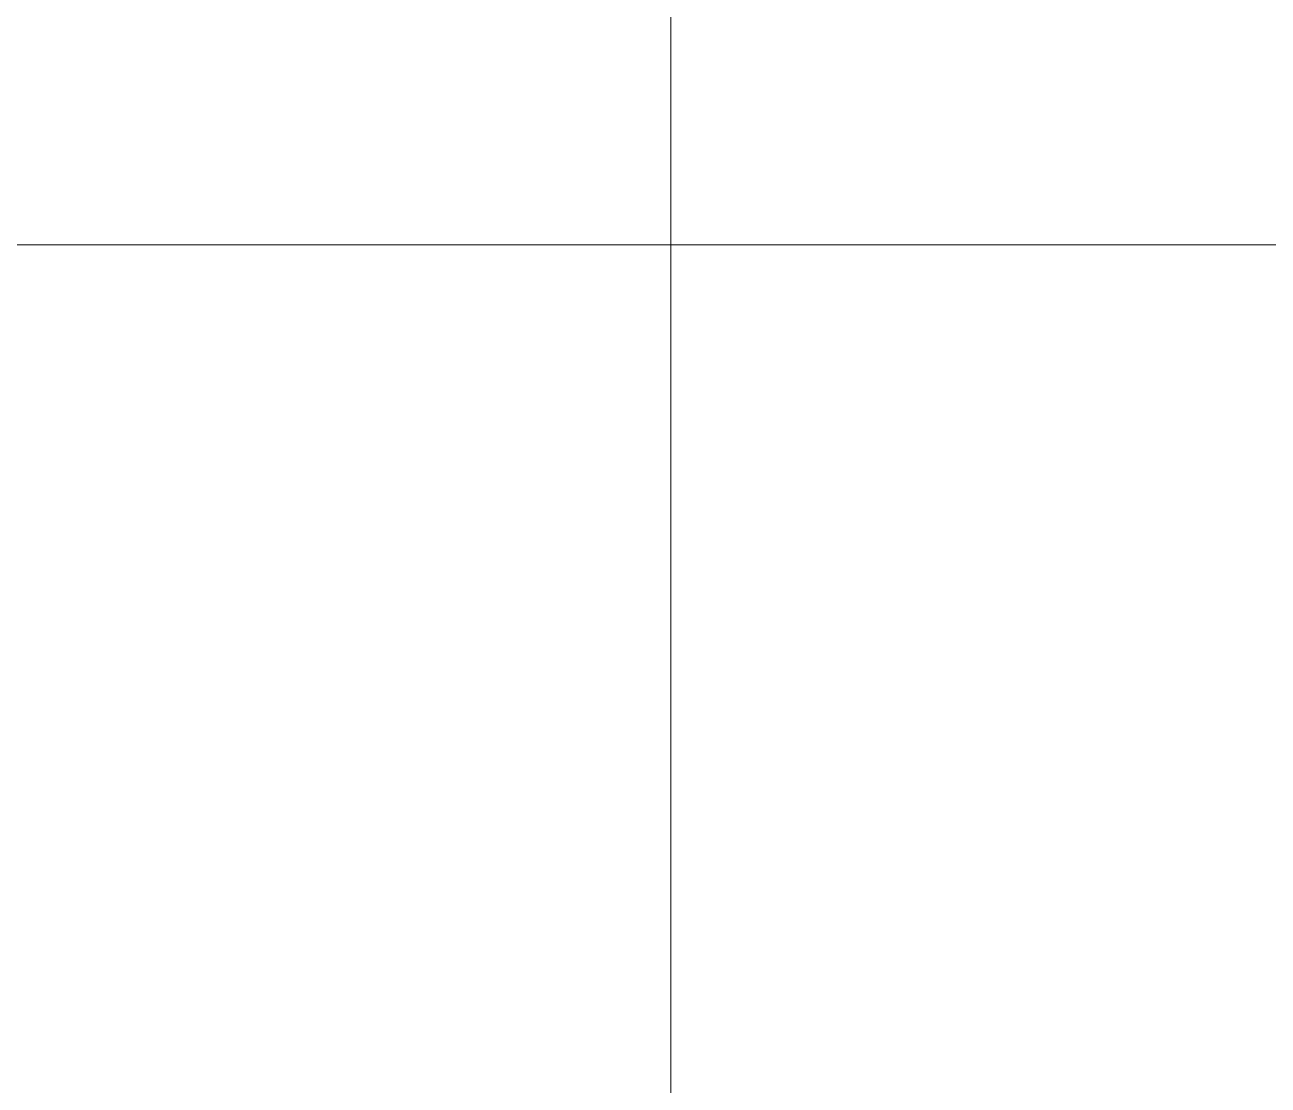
# Model space of a CAD drawing. Header units: millimetres. Extents: x -280308 to 6402717, y -14 to 2073074.
# Drawn here: x -39216 to -36692, y 265697 to 267849 of the extents above; entities that cross this region are included whole.
import ezdxf
from ezdxf.enums import TextEntityAlignment as Align

# ---------------------------------------------------------------- set-up
doc = ezdxf.new("R2010")
doc.units = ezdxf.units.MM
doc.layers.get('0').update_dxf_attribs({"lineweight": 0})
doc.layers.add('A-FURN-EQPM', color=177, linetype='Continuous', lineweight=0)
doc.layers.add('A-Z22-T-Anno_Text', color=152, linetype='Continuous', lineweight=9)
doc.styles.add('TGF_A', font='arial.ttf')

# ---------------------------------------------------------------- blocks, each defined once
blk = doc.blocks.new('*U540')
at = {"lineweight": -2}
blk.add_lwpolyline([(0.23438, 0), (7.63166, 0)], dxfattribs=at)
at = {"color": 7, "lineweight": -2, "style": 'TGF_A', "flags": 8}
for tag, height, p in [('NOTE1', 0.0625, (0, 0.3375)), ('DET', 0.09375, (0, 0.09612)), ('SHT', 0.075, (0, -0.10211)), ('NOTE2', 0.0625, (0, -0.39942))]:
    blk.add_attdef(tag, text='', height=height, dxfattribs=at).set_placement(p, align=Align.MIDDLE)
blk = doc.blocks.new('A$Cba193409')
at = {"layer": 'A-Z22-T-Anno_Text', "color": 7, "xscale": 4266.666666600002, "yscale": 4266.666666600002, "zscale": 4266.666666600002}
blk.add_blockref('*U540', (-74879.7, -8888.9), dxfattribs=at)
blk = doc.blocks.new('A$C834590f0')
at = {"ltscale": 0.25}
blk.add_lwpolyline([(-55825, -7983.1), (-62214.7, -7983.1), (-62214.7, -13533.1), (-55825, -13533.1)], dxfattribs=at)
blk = doc.blocks.new('A$C869c044f')
at = {"ltscale": 0.25}
blk.add_blockref('A$C834590f0', (74817.2, -14499.5), dxfattribs=at)
blk = doc.blocks.new('bb')
at = {"layer": 'A-FURN-EQPM', "color": 0, "linetype": 'ByBlock', "lineweight": -2, "ltscale": 0.25}
blk.add_blockref('A$Cba193409', (22560.4, 276291.5), dxfattribs=at)
at = {"ltscale": 0.25}
blk.add_blockref('A$C869c044f', (-50506.8, 291499.2), dxfattribs=at)

msp = doc.modelspace()

# ---------------------------------------------------------------- block references
msp.add_blockref('bb', (0, 0))

doc.saveas('drawing.dxf')
